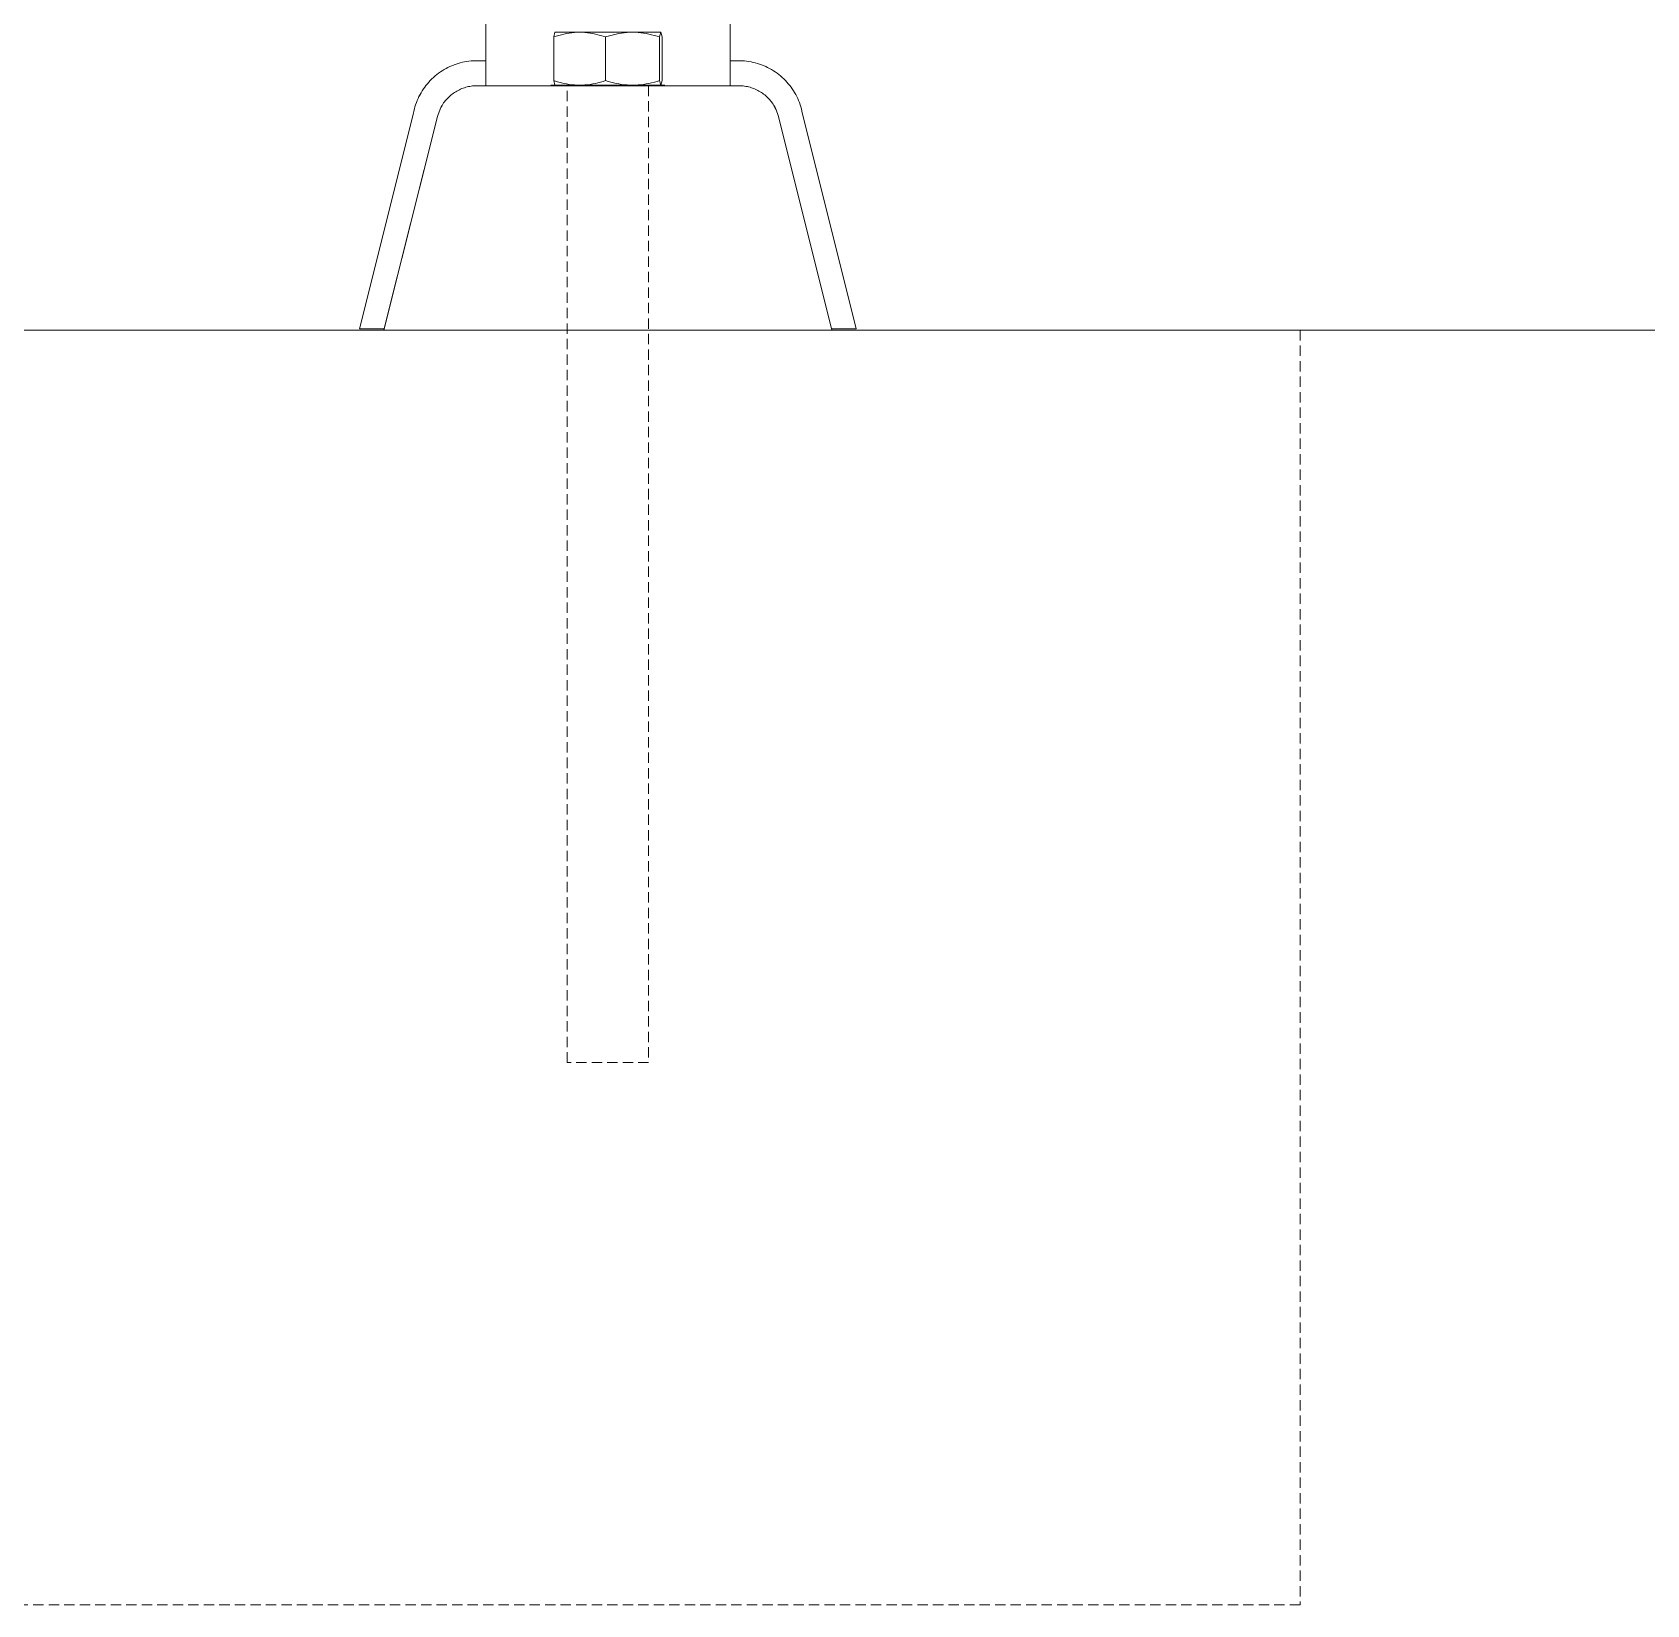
# Model space of a CAD drawing. Header units: millimetres. Extents: x -779 to 3049, y 55 to 2500.
# Drawn here: x -184 to 14.2, y 1473.2 to 1666.3 of the extents above; entities that cross this region are included whole.
import ezdxf

# ---------------------------------------------------------------- set-up
doc = ezdxf.new("R2010")
doc.units = ezdxf.units.MM
doc.linetypes.add('HIDDEN', pattern=[1.905, 1.27, -0.635])
doc.layers.add('ZANO_R', color=7, linetype='Continuous', lineweight=0)
doc.layers.add('ZANO_R_przerywana', color=7, linetype='HIDDEN', lineweight=0)

msp = doc.modelspace()

# ---------------------------------------------------------------- linework, layer by layer
at = {"layer": 'ZANO_R'}
for p, q in [((-128.36, 1797.36), (-128.36, 1659.76)), ((-98.36, 1797.36), (-98.36, 1659.76)), ((-120, 1665.76), (-119.86, 1666.33)), ((-120, 1665.76), (-119.86, 1666.33)), ((-119.7, 1665.86), (-120, 1665.76)), ((-119.7, 1665.86), (-120, 1665.76)), ((-120, 1660.42), (-120, 1665.76)), ((-120, 1660.42), (-120, 1665.76)), ((-119.86, 1666.34), (-119.86, 1666.34)), ((-119.86, 1666.34), (-119.86, 1666.34)), ((-119.86, 1666.34), (-119.86, 1666.34)), ((-119.86, 1666.34), (-119.86, 1666.34)), ((-119.86, 1666.34), (-119.85, 1666.34)), ((-119.86, 1666.33), (-119.86, 1666.34)), ((-119.86, 1666.34), (-119.86, 1666.34)), ((-119.86, 1666.34), (-119.86, 1666.34)), ((-119.86, 1666.34), (-119.86, 1666.34)), ((-119.86, 1666.34), (-119.86, 1666.34)), ((-119.86, 1666.34), (-119.85, 1666.34)), ((-119.86, 1666.33), (-119.86, 1666.34)), ((-119.85, 1666.34), (-119.82, 1666.34)), ((-119.85, 1666.34), (-119.82, 1666.34)), ((-119.82, 1666.34), (-119.68, 1666.34)), ((-119.82, 1666.34), (-119.67, 1666.34)), ((-119.39, 1665.96), (-119.7, 1665.86)), ((-119.39, 1665.96), (-119.7, 1665.86)), ((-119.68, 1666.34), (-119.09, 1666.34)), ((-119.67, 1666.34), (-119.09, 1666.34)), ((-119.07, 1666.04), (-119.39, 1665.96)), ((-119.07, 1666.04), (-119.39, 1665.96)), ((-119.09, 1666.34), (-116.93, 1666.34)), ((-119.09, 1666.34), (-116.91, 1666.34)), ((-118.76, 1666.12), (-119.07, 1666.04)), ((-118.76, 1666.12), (-119.07, 1666.04)), ((-118.44, 1666.18), (-118.76, 1666.12)), ((-118.44, 1666.18), (-118.76, 1666.12)), ((-118.12, 1666.23), (-118.44, 1666.18)), ((-118.12, 1666.23), (-118.44, 1666.18)), ((-117.8, 1666.27), (-118.12, 1666.23)), ((-117.8, 1666.27), (-118.12, 1666.23)), ((-117.48, 1666.31), (-117.8, 1666.27)), ((-117.48, 1666.31), (-117.8, 1666.27)), ((-117.15, 1666.33), (-117.48, 1666.31)), ((-117.15, 1666.33), (-117.48, 1666.31)), ((-116.83, 1666.34), (-117.15, 1666.33)), ((-116.83, 1666.34), (-117.15, 1666.33)), ((-116.51, 1666.33), (-116.83, 1666.34)), ((-116.51, 1666.33), (-116.83, 1666.34)), ((-116.74, 1666.34), (-110.42, 1666.34)), ((-116.72, 1666.34), (-110.45, 1666.34)), ((-116.18, 1666.31), (-116.51, 1666.33)), ((-116.18, 1666.31), (-116.51, 1666.33)), ((-115.86, 1666.27), (-116.18, 1666.31)), ((-115.86, 1666.27), (-116.18, 1666.31)), ((-115.54, 1666.23), (-115.86, 1666.27)), ((-115.54, 1666.23), (-115.86, 1666.27)), ((-115.22, 1666.18), (-115.54, 1666.23)), ((-115.22, 1666.18), (-115.54, 1666.23)), ((-114.9, 1666.12), (-115.22, 1666.18)), ((-114.9, 1666.12), (-115.22, 1666.18)), ((-114.59, 1666.04), (-114.9, 1666.12)), ((-114.59, 1666.04), (-114.9, 1666.12)), ((-114.27, 1665.96), (-114.59, 1666.04)), ((-114.27, 1665.96), (-114.59, 1666.04)), ((-113.96, 1665.86), (-114.27, 1665.96)), ((-113.96, 1665.86), (-114.27, 1665.96)), ((-113.66, 1665.76), (-113.96, 1665.86)), ((-113.66, 1665.76), (-113.96, 1665.86)), ((-113.34, 1665.86), (-113.66, 1665.76)), ((-113.34, 1665.86), (-113.66, 1665.76)), ((-113.66, 1665.76), (-113.66, 1660.42)), ((-113.66, 1665.76), (-113.66, 1660.42)), ((-113.01, 1665.96), (-113.34, 1665.86)), ((-113.01, 1665.96), (-113.34, 1665.86)), ((-112.68, 1666.04), (-113.01, 1665.96)), ((-112.68, 1666.04), (-113.01, 1665.96)), ((-112.35, 1666.12), (-112.68, 1666.04)), ((-112.35, 1666.12), (-112.68, 1666.04)), ((-112.02, 1666.18), (-112.35, 1666.12)), ((-112.02, 1666.18), (-112.35, 1666.12)), ((-111.69, 1666.23), (-112.02, 1666.18)), ((-111.69, 1666.23), (-112.02, 1666.18)), ((-111.35, 1666.27), (-111.69, 1666.23)), ((-111.35, 1666.27), (-111.69, 1666.23)), ((-111.01, 1666.31), (-111.35, 1666.27)), ((-111.01, 1666.31), (-111.35, 1666.27)), ((-110.67, 1666.33), (-111.01, 1666.31)), ((-110.67, 1666.33), (-111.01, 1666.31)), ((-110.34, 1666.34), (-110.67, 1666.33)), ((-110.34, 1666.34), (-110.67, 1666.33)), ((-110, 1666.33), (-110.34, 1666.34)), ((-110, 1666.33), (-110.34, 1666.34)), ((-110.24, 1666.34), (-106.87, 1666.34)), ((-110.2, 1666.34), (-106.87, 1666.34)), ((-109.66, 1666.31), (-110, 1666.33)), ((-109.66, 1666.31), (-110, 1666.33)), ((-109.32, 1666.27), (-109.66, 1666.31)), ((-109.32, 1666.27), (-109.66, 1666.31)), ((-108.99, 1666.23), (-109.32, 1666.27)), ((-108.99, 1666.23), (-109.32, 1666.27)), ((-108.65, 1666.18), (-108.99, 1666.23)), ((-108.65, 1666.18), (-108.99, 1666.23)), ((-108.32, 1666.12), (-108.65, 1666.18)), ((-108.32, 1666.12), (-108.65, 1666.18)), ((-107.99, 1666.04), (-108.32, 1666.12)), ((-107.99, 1666.04), (-108.32, 1666.12)), ((-107.66, 1665.96), (-107.99, 1666.04)), ((-107.66, 1665.96), (-107.99, 1666.04)), ((-107.33, 1665.86), (-107.66, 1665.96)), ((-107.33, 1665.86), (-107.66, 1665.96)), ((-107.01, 1665.76), (-107.33, 1665.86)), ((-107.01, 1665.76), (-107.33, 1665.86)), ((-106.86, 1666.34), (-107.01, 1665.76)), ((-106.86, 1666.34), (-107.01, 1665.76)), ((-107.01, 1660.42), (-107.01, 1665.76)), ((-107.01, 1660.42), (-107.01, 1665.76)), ((-106.71, 1665.76), (-106.86, 1666.34)), ((-106.71, 1665.76), (-106.86, 1666.34)), ((-106.71, 1660.42), (-106.71, 1665.76)), ((-106.71, 1660.42), (-106.71, 1665.76)), ((-134.37, 1661.14), (-134.15, 1661.3)), ((-134.37, 1661.14), (-134.15, 1661.3)), ((-134.15, 1661.3), (-133.93, 1661.46)), ((-134.15, 1661.3), (-133.93, 1661.46)), ((-133.93, 1661.46), (-133.71, 1661.61)), ((-133.93, 1661.46), (-133.71, 1661.61)), ((-133.71, 1661.61), (-133.48, 1661.75)), ((-133.71, 1661.61), (-133.48, 1661.75)), ((-133.48, 1661.75), (-133.24, 1661.88)), ((-133.48, 1661.75), (-133.24, 1661.88)), ((-133.24, 1661.88), (-133, 1662.01)), ((-133.24, 1661.88), (-133, 1662.01)), ((-133, 1662.01), (-132.76, 1662.13)), ((-133, 1662.01), (-132.76, 1662.13)), ((-132.76, 1662.13), (-132.51, 1662.23)), ((-132.76, 1662.13), (-132.51, 1662.23)), ((-132.51, 1662.23), (-132.26, 1662.33)), ((-132.51, 1662.23), (-132.26, 1662.33)), ((-132.26, 1662.33), (-132, 1662.42)), ((-132.26, 1662.33), (-132, 1662.42)), ((-132, 1662.42), (-131.75, 1662.51)), ((-132, 1662.42), (-131.75, 1662.51)), ((-131.75, 1662.51), (-131.49, 1662.58)), ((-131.75, 1662.51), (-131.49, 1662.58)), ((-131.49, 1662.58), (-131.23, 1662.65)), ((-131.49, 1662.58), (-131.23, 1662.65)), ((-131.23, 1662.65), (-130.96, 1662.7)), ((-131.23, 1662.65), (-130.96, 1662.7)), ((-130.96, 1662.7), (-130.7, 1662.75)), ((-130.96, 1662.7), (-130.7, 1662.75)), ((-130.7, 1662.75), (-130.43, 1662.79)), ((-130.7, 1662.75), (-130.43, 1662.79)), ((-130.43, 1662.79), (-130.16, 1662.81)), ((-130.43, 1662.79), (-130.16, 1662.81)), ((-130.16, 1662.81), (-129.89, 1662.83)), ((-130.16, 1662.81), (-129.89, 1662.83)), ((-129.89, 1662.83), (-128.36, 1662.83)), ((-129.89, 1662.83), (-128.36, 1662.83)), ((-98.36, 1662.83), (-97.14, 1662.83)), ((-98.36, 1662.83), (-97.14, 1662.83)), ((-97.14, 1662.83), (-96.87, 1662.83)), ((-97.14, 1662.83), (-96.87, 1662.83)), ((-96.87, 1662.83), (-96.6, 1662.81)), ((-96.87, 1662.83), (-96.6, 1662.81)), ((-96.6, 1662.81), (-96.33, 1662.78)), ((-96.6, 1662.81), (-96.33, 1662.78)), ((-96.33, 1662.78), (-96.06, 1662.74)), ((-96.33, 1662.78), (-96.06, 1662.74)), ((-96.06, 1662.74), (-95.79, 1662.7)), ((-96.06, 1662.74), (-95.79, 1662.7)), ((-95.79, 1662.7), (-95.53, 1662.64)), ((-95.79, 1662.7), (-95.53, 1662.64)), ((-95.53, 1662.64), (-95.26, 1662.58)), ((-95.53, 1662.64), (-95.26, 1662.58)), ((-95.26, 1662.58), (-95, 1662.51)), ((-95.26, 1662.58), (-95, 1662.51)), ((-95, 1662.51), (-94.75, 1662.42)), ((-95, 1662.51), (-94.75, 1662.42)), ((-94.75, 1662.42), (-94.49, 1662.33)), ((-94.75, 1662.42), (-94.49, 1662.33)), ((-94.49, 1662.33), (-94.24, 1662.24)), ((-94.49, 1662.33), (-94.24, 1662.24)), ((-94.24, 1662.24), (-93.99, 1662.13)), ((-94.24, 1662.24), (-93.99, 1662.13)), ((-93.99, 1662.13), (-93.75, 1662.01)), ((-93.99, 1662.13), (-93.75, 1662.01)), ((-93.75, 1662.01), (-93.51, 1661.89)), ((-93.75, 1662.01), (-93.51, 1661.89)), ((-93.51, 1661.89), (-93.27, 1661.75)), ((-93.51, 1661.89), (-93.27, 1661.75)), ((-93.27, 1661.75), (-93.04, 1661.61)), ((-93.27, 1661.75), (-93.04, 1661.61)), ((-93.04, 1661.61), (-92.81, 1661.47)), ((-93.04, 1661.61), (-92.81, 1661.47)), ((-92.81, 1661.47), (-92.59, 1661.31)), ((-92.81, 1661.47), (-92.59, 1661.31)), ((-92.59, 1661.31), (-92.38, 1661.15)), ((-92.59, 1661.31), (-92.38, 1661.15)), ((-136.16, 1659.14), (-136.01, 1659.37)), ((-136.16, 1659.14), (-136.01, 1659.37)), ((-136.01, 1659.37), (-135.86, 1659.59)), ((-136.01, 1659.37), (-135.86, 1659.59)), ((-135.86, 1659.59), (-135.7, 1659.8)), ((-135.86, 1659.59), (-135.7, 1659.8)), ((-135.7, 1659.8), (-135.53, 1660.01)), ((-135.7, 1659.8), (-135.53, 1660.01)), ((-135.53, 1660.01), (-135.35, 1660.22)), ((-135.53, 1660.01), (-135.35, 1660.22)), ((-135.35, 1660.22), (-135.17, 1660.42)), ((-135.35, 1660.22), (-135.17, 1660.42)), ((-135.17, 1660.42), (-134.97, 1660.61)), ((-135.17, 1660.42), (-134.97, 1660.61)), ((-134.97, 1660.61), (-134.78, 1660.79)), ((-134.97, 1660.61), (-134.78, 1660.79)), ((-134.78, 1660.79), (-134.57, 1660.97)), ((-134.78, 1660.79), (-134.57, 1660.97)), ((-134.57, 1660.97), (-134.37, 1661.14)), ((-134.57, 1660.97), (-134.37, 1661.14)), ((-131.75, 1659.2), (-131.6, 1659.28)), ((-131.6, 1659.28), (-131.45, 1659.35)), ((-131.45, 1659.35), (-131.29, 1659.42)), ((-131.29, 1659.42), (-131.13, 1659.48)), ((-131.13, 1659.48), (-130.97, 1659.53)), ((-130.97, 1659.53), (-130.8, 1659.58)), ((-130.8, 1659.58), (-130.64, 1659.62)), ((-130.64, 1659.62), (-130.47, 1659.66)), ((-130.47, 1659.66), (-130.3, 1659.69)), ((-130.3, 1659.69), (-130.14, 1659.72)), ((-130.14, 1659.72), (-129.97, 1659.74)), ((-129.97, 1659.74), (-129.8, 1659.75)), ((-129.8, 1659.75), (-129.62, 1659.76)), ((-129.62, 1659.76), (-129.45, 1659.76)), ((-129.45, 1659.76), (-97.26, 1659.76)), ((-129.45, 1659.76), (-97.26, 1659.76)), ((-120.36, 1659.84), (-119.86, 1659.84)), ((-120.36, 1659.84), (-119.86, 1659.84)), ((-119.86, 1659.84), (-120, 1660.42)), ((-119.7, 1660.31), (-120, 1660.42)), ((-119.86, 1659.84), (-120, 1660.42)), ((-119.7, 1660.31), (-120, 1660.42)), ((-119.86, 1659.84), (-119.86, 1659.84)), ((-119.86, 1659.84), (-119.86, 1659.84)), ((-119.86, 1659.84), (-119.86, 1659.84)), ((-119.86, 1659.84), (-119.86, 1659.84)), ((-119.86, 1659.84), (-119.85, 1659.84)), ((-119.86, 1659.84), (-119.86, 1659.84)), ((-119.86, 1659.84), (-116.83, 1659.84)), ((-119.86, 1659.84), (-119.86, 1659.84)), ((-119.85, 1659.84), (-119.82, 1659.84)), ((-119.82, 1659.84), (-119.68, 1659.84)), ((-119.39, 1660.22), (-119.7, 1660.31)), ((-119.39, 1660.22), (-119.7, 1660.31)), ((-119.68, 1659.84), (-119.1, 1659.84)), ((-119.07, 1660.13), (-119.39, 1660.22)), ((-119.07, 1660.13), (-119.39, 1660.22)), ((-119.1, 1659.84), (-116.96, 1659.84)), ((-118.76, 1660.06), (-119.07, 1660.13)), ((-118.76, 1660.06), (-119.07, 1660.13)), ((-118.44, 1659.99), (-118.76, 1660.06)), ((-118.44, 1659.99), (-118.76, 1660.06)), ((-118.12, 1659.94), (-118.44, 1659.99)), ((-118.12, 1659.94), (-118.44, 1659.99)), ((-117.8, 1659.9), (-118.12, 1659.94)), ((-117.8, 1659.9), (-118.12, 1659.94)), ((-117.48, 1659.87), (-117.8, 1659.9)), ((-117.48, 1659.87), (-117.8, 1659.9)), ((-117.15, 1659.85), (-117.48, 1659.87)), ((-117.15, 1659.85), (-117.48, 1659.87)), ((-116.83, 1659.84), (-117.15, 1659.85)), ((-116.83, 1659.84), (-117.15, 1659.85)), ((-116.51, 1659.85), (-116.83, 1659.84)), ((-116.51, 1659.85), (-116.83, 1659.84)), ((-116.83, 1659.84), (-110.51, 1659.84)), ((-116.7, 1659.84), (-110.44, 1659.84)), ((-116.18, 1659.87), (-116.51, 1659.85)), ((-116.18, 1659.87), (-116.51, 1659.85)), ((-115.86, 1659.9), (-116.18, 1659.87)), ((-115.86, 1659.9), (-116.18, 1659.87)), ((-115.54, 1659.94), (-115.86, 1659.9)), ((-115.54, 1659.94), (-115.86, 1659.9)), ((-115.22, 1659.99), (-115.54, 1659.94)), ((-115.22, 1659.99), (-115.54, 1659.94)), ((-114.9, 1660.06), (-115.22, 1659.99)), ((-114.9, 1660.06), (-115.22, 1659.99)), ((-114.59, 1660.13), (-114.9, 1660.06)), ((-114.59, 1660.13), (-114.9, 1660.06)), ((-114.27, 1660.22), (-114.59, 1660.13)), ((-114.27, 1660.22), (-114.59, 1660.13)), ((-113.96, 1660.31), (-114.27, 1660.22)), ((-113.96, 1660.31), (-114.27, 1660.22)), ((-113.66, 1660.42), (-113.96, 1660.31)), ((-113.66, 1660.42), (-113.96, 1660.31)), ((-113.66, 1660.42), (-113.34, 1660.31)), ((-113.66, 1660.42), (-113.34, 1660.31)), ((-113.34, 1660.31), (-113.01, 1660.22)), ((-113.34, 1660.31), (-113.01, 1660.22)), ((-113.01, 1660.22), (-112.68, 1660.13)), ((-113.01, 1660.22), (-112.68, 1660.13)), ((-112.68, 1660.13), (-112.35, 1660.06)), ((-112.68, 1660.13), (-112.35, 1660.06)), ((-112.35, 1660.06), (-112.02, 1659.99)), ((-112.35, 1660.06), (-112.02, 1659.99)), ((-112.02, 1659.99), (-111.69, 1659.94)), ((-112.02, 1659.99), (-111.69, 1659.94)), ((-111.69, 1659.94), (-111.35, 1659.9)), ((-111.69, 1659.94), (-111.35, 1659.9)), ((-111.35, 1659.9), (-111.01, 1659.87)), ((-111.35, 1659.9), (-111.01, 1659.87)), ((-111.01, 1659.87), (-110.67, 1659.85)), ((-111.01, 1659.87), (-110.67, 1659.85)), ((-110.67, 1659.85), (-110.34, 1659.84)), ((-110.67, 1659.85), (-110.34, 1659.84)), ((-110.34, 1659.84), (-110, 1659.85)), ((-110.34, 1659.84), (-110, 1659.85)), ((-110.19, 1659.84), (-106.87, 1659.84)), ((-110.18, 1659.84), (-106.87, 1659.84)), ((-110, 1659.85), (-109.66, 1659.87)), ((-110, 1659.85), (-109.66, 1659.87)), ((-109.66, 1659.87), (-109.32, 1659.9)), ((-109.66, 1659.87), (-109.32, 1659.9)), ((-109.32, 1659.9), (-108.99, 1659.94)), ((-109.32, 1659.9), (-108.99, 1659.94)), ((-108.99, 1659.94), (-108.65, 1659.99)), ((-108.99, 1659.94), (-108.65, 1659.99)), ((-108.65, 1659.99), (-108.32, 1660.06)), ((-108.65, 1659.99), (-108.32, 1660.06)), ((-108.32, 1660.06), (-107.99, 1660.13)), ((-108.32, 1660.06), (-107.99, 1660.13)), ((-107.99, 1660.13), (-107.66, 1660.22)), ((-107.99, 1660.13), (-107.66, 1660.22)), ((-107.66, 1660.22), (-107.33, 1660.31)), ((-107.66, 1660.22), (-107.33, 1660.31)), ((-107.33, 1660.31), (-107.01, 1660.42)), ((-107.33, 1660.31), (-107.01, 1660.42)), ((-107.01, 1660.42), (-106.86, 1659.84)), ((-107.01, 1660.42), (-106.86, 1659.84)), ((-106.86, 1659.84), (-106.71, 1660.42)), ((-106.86, 1659.84), (-106.71, 1660.42)), ((-106.86, 1659.84), (-106.36, 1659.84)), ((-106.86, 1659.84), (-106.36, 1659.84)), ((-97.26, 1659.76), (-97.09, 1659.76)), ((-97.09, 1659.76), (-96.92, 1659.75)), ((-96.92, 1659.75), (-96.75, 1659.74)), ((-96.75, 1659.74), (-96.58, 1659.72)), ((-96.58, 1659.72), (-96.41, 1659.69)), ((-96.41, 1659.69), (-96.24, 1659.66)), ((-96.24, 1659.66), (-96.08, 1659.62)), ((-96.08, 1659.62), (-95.91, 1659.58)), ((-95.91, 1659.58), (-95.75, 1659.53)), ((-95.75, 1659.53), (-95.59, 1659.48)), ((-95.59, 1659.48), (-95.43, 1659.42)), ((-95.43, 1659.42), (-95.27, 1659.35)), ((-95.27, 1659.35), (-95.11, 1659.28)), ((-95.11, 1659.28), (-94.96, 1659.2)), ((-92.38, 1661.15), (-92.17, 1660.98)), ((-92.38, 1661.15), (-92.17, 1660.98)), ((-92.17, 1660.98), (-91.96, 1660.8)), ((-92.17, 1660.98), (-91.96, 1660.8)), ((-91.96, 1660.8), (-91.76, 1660.61)), ((-91.96, 1660.8), (-91.76, 1660.61)), ((-91.76, 1660.61), (-91.57, 1660.42)), ((-91.76, 1660.61), (-91.57, 1660.42)), ((-91.57, 1660.42), (-91.39, 1660.22)), ((-91.57, 1660.42), (-91.39, 1660.22)), ((-91.39, 1660.22), (-91.21, 1660.02)), ((-91.39, 1660.22), (-91.21, 1660.02)), ((-91.21, 1660.02), (-91.04, 1659.81)), ((-91.21, 1660.02), (-91.04, 1659.81)), ((-91.04, 1659.81), (-90.88, 1659.6)), ((-91.04, 1659.81), (-90.88, 1659.6)), ((-90.88, 1659.6), (-90.72, 1659.37)), ((-90.88, 1659.6), (-90.72, 1659.37)), ((-90.72, 1659.37), (-90.57, 1659.15)), ((-90.72, 1659.37), (-90.57, 1659.15)), ((-137.05, 1657.18), (-136.97, 1657.44)), ((-137.05, 1657.18), (-136.97, 1657.44)), ((-136.97, 1657.44), (-136.88, 1657.69)), ((-136.97, 1657.44), (-136.88, 1657.69)), ((-136.88, 1657.69), (-136.78, 1657.94)), ((-136.88, 1657.69), (-136.78, 1657.94)), ((-136.78, 1657.94), (-136.67, 1658.19)), ((-136.78, 1657.94), (-136.67, 1658.19)), ((-136.67, 1658.19), (-136.56, 1658.44)), ((-136.67, 1658.19), (-136.56, 1658.43)), ((-136.56, 1658.44), (-136.43, 1658.68)), ((-136.56, 1658.43), (-136.43, 1658.67)), ((-136.43, 1658.67), (-136.3, 1658.91)), ((-136.43, 1658.68), (-136.3, 1658.91)), ((-136.3, 1658.91), (-136.16, 1659.14)), ((-136.3, 1658.91), (-136.16, 1659.14)), ((-133.84, 1657.16), (-133.78, 1657.28)), ((-133.73, 1657.36), (-133.81, 1657.22)), ((-133.78, 1657.28), (-133.73, 1657.36)), ((-133.73, 1657.36), (-133.64, 1657.51)), ((-133.64, 1657.51), (-133.54, 1657.65)), ((-133.54, 1657.65), (-133.44, 1657.79)), ((-133.44, 1657.79), (-133.33, 1657.92)), ((-133.33, 1657.92), (-133.22, 1658.05)), ((-133.22, 1658.05), (-133.11, 1658.18)), ((-133.11, 1658.18), (-132.99, 1658.3)), ((-132.99, 1658.3), (-132.87, 1658.42)), ((-132.87, 1658.42), (-132.74, 1658.53)), ((-132.74, 1658.53), (-132.61, 1658.64)), ((-132.61, 1658.64), (-132.48, 1658.75)), ((-132.48, 1658.75), (-132.34, 1658.85)), ((-132.34, 1658.85), (-132.2, 1658.95)), ((-132.2, 1658.95), (-132.05, 1659.04)), ((-132.05, 1659.04), (-131.91, 1659.12)), ((-131.91, 1659.12), (-131.75, 1659.2)), ((-94.96, 1659.2), (-94.81, 1659.12)), ((-94.81, 1659.12), (-94.66, 1659.04)), ((-94.66, 1659.04), (-94.52, 1658.95)), ((-94.52, 1658.95), (-94.38, 1658.85)), ((-94.38, 1658.85), (-94.24, 1658.75)), ((-94.24, 1658.75), (-94.11, 1658.64)), ((-94.11, 1658.64), (-93.98, 1658.53)), ((-93.98, 1658.53), (-93.85, 1658.42)), ((-93.85, 1658.42), (-93.73, 1658.3)), ((-93.73, 1658.3), (-93.61, 1658.18)), ((-93.61, 1658.18), (-93.49, 1658.05)), ((-93.49, 1658.05), (-93.38, 1657.92)), ((-93.38, 1657.92), (-93.28, 1657.79)), ((-93.28, 1657.79), (-93.18, 1657.65)), ((-93.18, 1657.65), (-93.08, 1657.51)), ((-93.08, 1657.51), (-92.99, 1657.36)), ((-92.9, 1657.21), (-92.99, 1657.36)), ((-92.99, 1657.36), (-92.94, 1657.28)), ((-92.94, 1657.28), (-92.87, 1657.16)), ((-90.57, 1659.15), (-90.43, 1658.92)), ((-90.57, 1659.15), (-90.43, 1658.92)), ((-90.43, 1658.92), (-90.3, 1658.68)), ((-90.43, 1658.92), (-90.3, 1658.68)), ((-90.3, 1658.68), (-90.17, 1658.44)), ((-90.3, 1658.68), (-90.17, 1658.44)), ((-90.17, 1658.44), (-90.06, 1658.2)), ((-90.17, 1658.44), (-90.06, 1658.2)), ((-90.06, 1658.2), (-89.95, 1657.95)), ((-90.06, 1658.2), (-89.95, 1657.95)), ((-89.95, 1657.95), (-89.85, 1657.7)), ((-89.95, 1657.95), (-89.85, 1657.7)), ((-89.85, 1657.7), (-89.76, 1657.44)), ((-89.85, 1657.7), (-89.76, 1657.44)), ((-89.76, 1657.44), (-89.68, 1657.18)), ((-89.76, 1657.44), (-89.68, 1657.18)), ((-143.86, 1629.92), (-137.24, 1656.39)), ((-143.86, 1629.92), (-137.24, 1656.39)), ((-140.86, 1629.77), (-134.3, 1655.98)), ((-140.86, 1629.76), (-134.3, 1655.98)), ((-137.24, 1656.39), (-137.19, 1656.66)), ((-137.24, 1656.39), (-137.19, 1656.66)), ((-137.19, 1656.66), (-137.12, 1656.92)), ((-137.19, 1656.66), (-137.12, 1656.92)), ((-137.12, 1656.92), (-137.05, 1657.18)), ((-137.12, 1656.92), (-137.05, 1657.18)), ((-134.26, 1656.13), (-134.3, 1655.98)), ((-133.97, 1656.91), (-134.26, 1656.13)), ((-133.97, 1656.91), (-133.91, 1657.03)), ((-133.96, 1656.92), (-133.92, 1657.01)), ((-133.92, 1657.01), (-133.88, 1657.09)), ((-133.91, 1657.03), (-133.84, 1657.16)), ((-133.81, 1657.22), (-133.88, 1657.09)), ((-133.87, 1657.1), (-133.83, 1657.18)), ((-92.82, 1657.06), (-92.9, 1657.21)), ((-92.89, 1657.18), (-92.84, 1657.1)), ((-92.87, 1657.16), (-92.81, 1657.03)), ((-92.84, 1657.09), (-92.79, 1657.01)), ((-92.75, 1656.91), (-92.82, 1657.06)), ((-92.81, 1657.03), (-92.75, 1656.91)), ((-92.79, 1657.01), (-92.75, 1656.92)), ((-92.75, 1656.92), (-92.41, 1655.98)), ((-92.41, 1655.98), (-85.86, 1629.77)), ((-92.41, 1655.98), (-85.86, 1629.76)), ((-89.68, 1657.18), (-89.61, 1656.92)), ((-89.68, 1657.18), (-89.61, 1656.92)), ((-89.61, 1656.92), (-89.54, 1656.66)), ((-89.61, 1656.92), (-89.54, 1656.66)), ((-89.54, 1656.66), (-82.86, 1629.92)), ((-89.54, 1656.66), (-82.86, 1629.92)), ((-28.36, 1629.76), (-588.36, 1629.76)), ((-141.86, 1629.92), (-143.86, 1629.92)), ((-141.86, 1629.92), (-143.86, 1629.92)), ((-140.82, 1629.92), (-141.86, 1629.92)), ((-140.82, 1629.92), (-141.86, 1629.92)), ((-140.82, 1629.92), (-140.86, 1629.77)), ((-84.86, 1629.92), (-85.9, 1629.92)), ((-84.86, 1629.92), (-85.9, 1629.92)), ((-82.86, 1629.92), (-84.86, 1629.92)), ((-82.86, 1629.92), (-84.86, 1629.92))]:
    msp.add_line(p, q, dxfattribs=at)
msp.add_lwpolyline([(-778.75, 1629.76), (2016.68, 1629.76)], dxfattribs=at)
at = {"layer": 'ZANO_R_przerywana'}
for p, q in [((-118.36, 1539.76), (-118.36, 1659.76)), ((-108.36, 1659.76), (-108.36, 1539.76)), ((-28.36, 1629.76), (-28.36, 1473.17)), ((-108.36, 1539.76), (-118.36, 1539.76)), ((-28.36, 1473.17), (-588.36, 1473.17))]:
    msp.add_line(p, q, dxfattribs=at)

doc.saveas('drawing.dxf')
